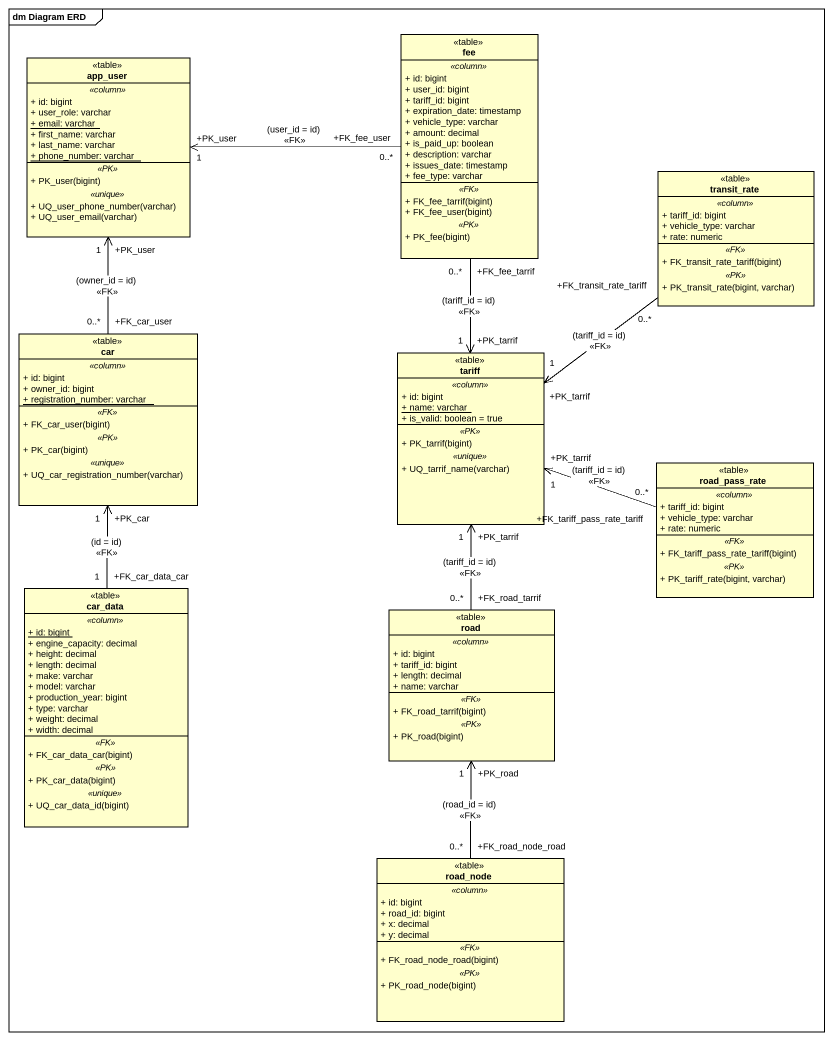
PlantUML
@startuml
mainframe dm Diagram ERD
hide circle
hide empty members
skinparam classAttributeIconSize 0
class fee <<table>> {
  .. <<column>> ..
  + id: bigint
  + user_id: bigint
  + tariff_id: bigint
  + expiration_date: timestamp
  + vehicle_type: varchar
  + amount: decimal
  + is_paid_up: boolean
  + description: varchar
  + issues_date: timestamp
  + fee_type: varchar
  .. <<FK>> ..
  + FK_fee_tarrif(bigint)
  + FK_fee_user(bigint)
  .. <<PK>> ..
  + PK_fee(bigint)
}
class app_user <<table>> {
  .. <<column>> ..
  + id: bigint
  + user_role: varchar
  {static} + email: varchar
  + first_name: varchar
  + last_name: varchar
  {static} + phone_number: varchar
  .. <<PK>> ..
  + PK_user(bigint)
  .. <<unique>> ..
  + UQ_user_phone_number(varchar)
  + UQ_user_email(varchar)
}
class transit_rate <<table>> {
  .. <<column>> ..
  + tariff_id: bigint
  + vehicle_type: varchar
  + rate: numeric
  .. <<FK>> ..
  + FK_transit_rate_tariff(bigint)
  .. <<PK>> ..
  + PK_transit_rate(bigint, varchar)
}
class car <<table>> {
  .. <<column>> ..
  + id: bigint
  + owner_id: bigint
  {static} + registration_number: varchar
  .. <<FK>> ..
  + FK_car_user(bigint)
  .. <<PK>> ..
  + PK_car(bigint)
  .. <<unique>> ..
  + UQ_car_registration_number(varchar)
}
class tariff <<table>> {
  .. <<column>> ..
  + id: bigint
  {static} + name: varchar
  + is_valid: boolean = true
  .. <<PK>> ..
  + PK_tarrif(bigint)
  .. <<unique>> ..
  + UQ_tarrif_name(varchar)
}
class road_pass_rate <<table>> {
  .. <<column>> ..
  + tariff_id: bigint
  + vehicle_type: varchar
  + rate: numeric
  .. <<FK>> ..
  + FK_tariff_pass_rate_tariff(bigint)
  .. <<PK>> ..
  + PK_tariff_rate(bigint, varchar)
}
class car_data <<table>> {
  .. <<column>> ..
  {static} + id: bigint
  + engine_capacity: decimal
  + height: decimal
  + length: decimal
  + make: varchar
  + model: varchar
  + production_year: bigint
  + type: varchar
  + weight: decimal
  + width: decimal
  .. <<FK>> ..
  + FK_car_data_car(bigint)
  .. <<PK>> ..
  + PK_car_data(bigint)
  .. <<unique>> ..
  + UQ_car_data_id(bigint)
}
class road <<table>> {
  .. <<column>> ..
  + id: bigint
  + tariff_id: bigint
  + length: decimal
  + name: varchar
  .. <<FK>> ..
  + FK_road_tarrif(bigint)
  .. <<PK>> ..
  + PK_road(bigint)
}
class road_node <<table>> {
  .. <<column>> ..
  + id: bigint
  + road_id: bigint
  + x: decimal
  + y: decimal
  .. <<FK>> ..
  + FK_road_node_road(bigint)
  .. <<PK>> ..
  + PK_road_node(bigint)
}
fee "+FK_fee_user\n0..*" -left-> "+PK_user\n1" app_user : (user_id = id)\n<<FK>>
fee "+FK_fee_tarrif\n0..*" --> "+PK_tarrif\n1" tariff : (tariff_id = id)\n<<FK>>
transit_rate "+FK_transit_rate_tariff\n0..*" --> "+PK_tarrif\n1" tariff : (tariff_id = id)\n<<FK>>
car "+FK_car_user\n0..*" -up-> "+PK_user\n1" app_user : (owner_id = id)\n<<FK>>
road_pass_rate "+FK_tariff_pass_rate_tariff\n0..*" -left-> "+PK_tarrif\n1" tariff : (tariff_id = id)\n<<FK>>
car_data "+FK_car_data_car\n1" -up-> "+PK_car\n1" car : (id = id)\n<<FK>>
road "+FK_road_tarrif\n0..*" -up-> "+PK_tarrif\n1" tariff : (tariff_id = id)\n<<FK>>
road_node "+FK_road_node_road\n0..*" -up-> "+PK_road\n1" road : (road_id = id)\n<<FK>>
@enduml
